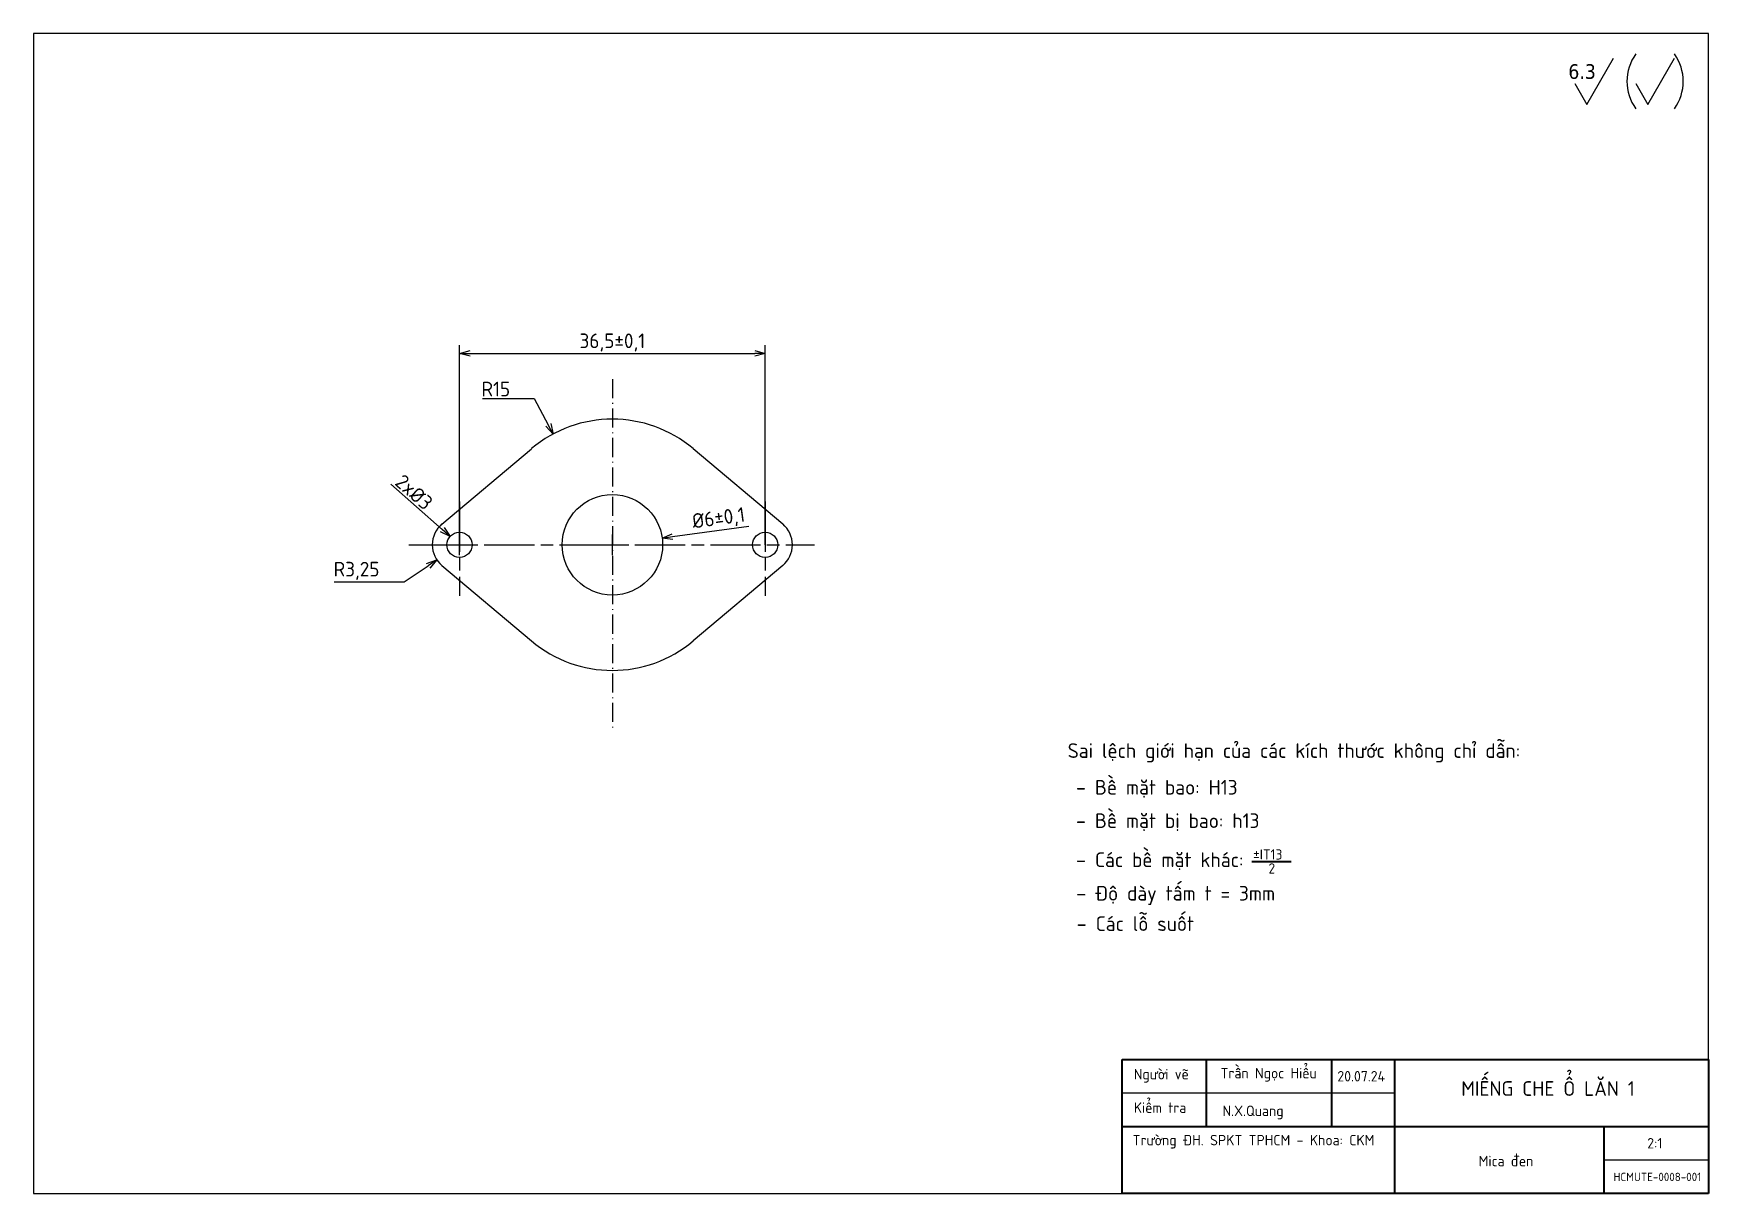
# Paper-space layout 'Sheet' of a CAD drawing. Header units: millimetres. Extents: x 10 to 410, y 10 to 287.
# The model-space entities are those that its viewports show. They can reach past a viewport. Long polylines and large blocks are cut down to what shows.
import ezdxf

# ---------------------------------------------------------------- set-up
doc = ezdxf.new("R2010")
doc.units = ezdxf.units.MM
doc.linetypes.add('AM_ISO08W050', pattern=[18, 12, -1.5, 3, -1.5])
doc.linetypes.add('Dash Dot', pattern=[7.03, 4.56, -1.14, 0.19, -1.14])
for name, color, linetype, lineweight in [('DuongTam', 7, 'Dash Dot', 13), ('DuongTamNho', 7, 'AM_ISO08W050', 13), ('NetDam', 7, 'Continuous', 35), ('Netmanh', 5, 'Continuous', 13), ('Symbol (ISO)', 7, 'Continuous', 25)]:
    doc.layers.add(name, color=color, linetype=linetype, lineweight=lineweight)
doc.styles.add('Note Text (ISO)', font='')
doc.styles.get('Note Text (ISO)').set_extended_font_data('TCVN 7284')
doc.dimstyles.new('Default (ISO)$0', dxfattribs={"dimtxt": 3.5, "dimasz": 2.5, "dimexe": 2, "dimexo": 0, "dimgap": 0.5, "dimtad": 1, "dimtxsty": 'Note Text (ISO)', "dimblk": 'OPEN30', "dimblk1": 'OPEN30', "dimblk2": 'OPEN90', "dimcen": 2.5, "dimclrd": 256, "dimclre": 256, "dimclrt": 256, "dimazin": 0, "dimtfac": 1, "dimtofl": 0, "dimtmove": 0, "dimatfit": 3, "dimldrblk": 'OPEN30', "dimfxl": 1, "dimtolj": 1, "dimtzin": 0, "dimlwd": -1, "dimlwe": -1, "dimarcsym": 0})
doc.dimstyles.new('Default (ISO)$3', dxfattribs={"dimtxt": 3.5, "dimasz": 2.5, "dimexe": 2, "dimexo": 0, "dimgap": 0.5, "dimtad": 1, "dimtxsty": 'Note Text (ISO)', "dimblk": 'OPEN30', "dimblk1": 'OPEN30', "dimblk2": 'OPEN90', "dimcen": 2.5, "dimclrd": 256, "dimclre": 256, "dimclrt": 256, "dimazin": 0, "dimtfac": 1, "dimtofl": 0, "dimtmove": 0, "dimatfit": 0, "dimldrblk": 'OPEN30', "dimfxl": 1, "dimtolj": 1, "dimtzin": 0, "dimlwd": -1, "dimlwe": -1, "dimarcsym": 0})
doc.dimstyles.new('Default (ISO)$4', dxfattribs={"dimtxt": 3.5, "dimasz": 2.5, "dimexe": 2, "dimexo": 0, "dimgap": 0.5, "dimtad": 1, "dimtih": 1, "dimtoh": 1, "dimtxsty": 'Note Text (ISO)', "dimblk": 'OPEN30', "dimblk1": 'OPEN30', "dimblk2": 'OPEN90', "dimcen": 2.5, "dimclrd": 256, "dimclre": 256, "dimclrt": 256, "dimazin": 0, "dimtfac": 1, "dimtofl": 0, "dimtmove": 0, "dimatfit": 3, "dimldrblk": 'OPEN30', "dimfxl": 1, "dimtolj": 1, "dimtzin": 0, "dimlwd": -1, "dimlwe": -1, "dimarcsym": 0})

# ---------------------------------------------------------------- blocks, each defined once
blk = doc.blocks.new('_Open30')
at = {"color": 0, "linetype": 'ByBlock', "lineweight": -2}
for p, q in [((-1, 0.27), (0, 0)), ((0, 0), (-1, -0.27)), ((0, 0), (-1, 0))]:
    blk.add_line(p, q, dxfattribs=at)
blk = doc.blocks.new('*D24')
at = {"layer": 'Defpoints', "color": 0, "transparency": 16777216}
for p in [(160.13, 166.52), (136.34, 163.29)]:
    blk.add_point(p, dxfattribs=at)
at = {"layer": 'Netmanh', "linetype": 'Continuous', "transparency": 16777216}
blk.add_line((162.6, 166.85), (180.81, 169.32), dxfattribs=at)
at = {"layer": 'Netmanh', "transparency": 16777216}
for p, q in [((145.74, 164.9), (150.74, 164.9)), ((148.24, 162.4), (148.24, 167.4))]:
    blk.add_line(p, q, dxfattribs=at)
at = {"layer": 'Netmanh', "transparency": 16777216, "xscale": 2.5, "yscale": 2.5, "zscale": 2.5, "rotation": 187.7295175147258}
blk.add_blockref('_Open30', (160.13, 166.52), dxfattribs=at)
at = {"layer": 'Netmanh', "transparency": 16777216, "insert": (173.64, 170.97), "char_height": 3.5, "attachment_point": 5, "rotation": 7.7295, "style": 'Note Text (ISO)'}
blk.add_mtext('\\A1;%%C6%%P0,1', dxfattribs=at)
blk = doc.blocks.new('_Open90')
at = {"color": 0, "linetype": 'ByBlock', "lineweight": -2}
for p, q in [((0, 0), (-1, 0)), ((-0.5, 0.5), (0, 0)), ((0, 0), (-0.5, -0.5))]:
    blk.add_line(p, q, dxfattribs=at)
blk = doc.blocks.new('*D25')
at = {"layer": 'Defpoints', "color": 0, "transparency": 16777216}
for p in [(134.1, 191.36), (148.24, 164.9)]:
    blk.add_point(p, dxfattribs=at)
at = {"layer": 'Netmanh', "linetype": 'Continuous', "transparency": 16777216}
for p, q in [((117.26, 199.85), (129.57, 199.85)), ((129.57, 199.85), (132.92, 193.57))]:
    blk.add_line(p, q, dxfattribs=at)
at = {"layer": 'Netmanh', "transparency": 16777216}
for p, q in [((145.74, 164.9), (150.74, 164.9)), ((148.24, 162.4), (148.24, 167.4))]:
    blk.add_line(p, q, dxfattribs=at)
at = {"layer": 'Netmanh', "transparency": 16777216, "xscale": 2.5, "yscale": 2.5, "zscale": 2.5, "rotation": 298.107159955928}
blk.add_blockref('_Open30', (134.1, 191.36), dxfattribs=at)
at = {"layer": 'Netmanh', "transparency": 16777216, "insert": (120.41, 202.1), "char_height": 3.5, "attachment_point": 5, "style": 'Note Text (ISO)'}
blk.add_mtext('\\A1;R15', dxfattribs=at)
blk = doc.blocks.new('*D28')
at = {"layer": 'Defpoints', "color": 0, "transparency": 16777216}
for p in [(184.74, 210.61), (111.74, 164.9), (184.74, 164.9)]:
    blk.add_point(p, dxfattribs=at)
at = {"layer": 'Netmanh', "linetype": 'Continuous', "transparency": 16777216}
for p, q in [((111.74, 164.9), (111.74, 212.61)), ((184.74, 164.9), (184.74, 212.61)), ((114.24, 210.61), (182.24, 210.61))]:
    blk.add_line(p, q, dxfattribs=at)
at = {"layer": 'Netmanh', "transparency": 16777216, "xscale": 2.5, "yscale": 2.5, "zscale": 2.5, "rotation": 180}
blk.add_blockref('_Open30', (111.74, 210.61), dxfattribs=at)
at = {"layer": 'Netmanh', "transparency": 16777216, "xscale": 2.5, "yscale": 2.5, "zscale": 2.5}
blk.add_blockref('_Open30', (184.74, 210.61), dxfattribs=at)
at = {"layer": 'Netmanh', "transparency": 16777216, "insert": (148.24, 213.21), "char_height": 3.5, "attachment_point": 5, "style": 'Note Text (ISO)'}
blk.add_mtext('\\A1;36,5%%P0,1', dxfattribs=at)
blk = doc.blocks.new('*D29')
at = {"layer": 'Defpoints', "color": 0, "transparency": 16777216}
for p in [(109.49, 166.89), (113.98, 162.92)]:
    blk.add_point(p, dxfattribs=at)
at = {"layer": 'Netmanh', "linetype": 'Continuous', "transparency": 16777216}
blk.add_line((107.61, 168.54), (95.35, 179.38), dxfattribs=at)
at = {"layer": 'Netmanh', "transparency": 16777216}
for p, q in [((109.24, 164.9), (114.24, 164.9)), ((111.74, 162.4), (111.74, 167.4))]:
    blk.add_line(p, q, dxfattribs=at)
at = {"layer": 'Netmanh', "transparency": 16777216, "xscale": 2.5, "yscale": 2.5, "zscale": 2.5, "rotation": 318.5378825767734}
blk.add_blockref('_Open30', (109.49, 166.89), dxfattribs=at)
at = {"layer": 'Netmanh', "transparency": 16777216, "insert": (100.89, 177.49), "char_height": 3.5, "attachment_point": 5, "rotation": 318.5379, "style": 'Note Text (ISO)'}
blk.add_mtext('\\A1;2x%%C3', dxfattribs=at)
blk = doc.blocks.new('*D30')
at = {"layer": 'Defpoints', "color": 0, "transparency": 16777216}
for p in [(111.74, 164.9), (106.33, 161.29)]:
    blk.add_point(p, dxfattribs=at)
at = {"layer": 'Netmanh', "transparency": 16777216}
for p, q in [((109.24, 164.9), (114.24, 164.9)), ((111.74, 162.4), (111.74, 167.4))]:
    blk.add_line(p, q, dxfattribs=at)
at = {"layer": 'Netmanh', "linetype": 'Continuous', "transparency": 16777216}
for p, q in [((81.82, 156.08), (98.5, 156.08)), ((98.5, 156.08), (104.25, 159.91))]:
    blk.add_line(p, q, dxfattribs=at)
at = {"layer": 'Netmanh', "transparency": 16777216, "xscale": 2.5, "yscale": 2.5, "zscale": 2.5, "rotation": 33.70264703433219}
blk.add_blockref('_Open30', (106.33, 161.29), dxfattribs=at)
at = {"layer": 'Netmanh', "transparency": 16777216, "insert": (87.15, 158.68), "char_height": 3.5, "attachment_point": 5, "style": 'Note Text (ISO)'}
blk.add_mtext('\\A1;R3,25', dxfattribs=at)

msp = doc.modelspace()

# ---------------------------------------------------------------- linework, layer by layer
at = {"color": 7, "linetype": 'Continuous', "lineweight": 25}
for p, q in [((109.98, 157), (120.66, 165.99)), ((150.66, 157), (139.98, 165.99)), ((109.98, 152.03), (120.66, 143.04)), ((150.66, 152.03), (139.98, 143.04))]:
    msp.add_line(p, q, dxfattribs=at)
for centre, radius in [((130.32, 154.52), 6), ((112.07, 154.52), 1.5), ((148.57, 154.52), 1.5)]:
    msp.add_circle(centre, radius, dxfattribs=at)
for centre, radius, start, end in [((130.32, 154.52), 15, 49.9216, 130.0784), ((112.07, 154.52), 3.25, 130.0784, 229.9216), ((148.57, 154.52), 3.25, 310.0784, 49.9216), ((130.32, 154.52), 15, 229.9216, 310.0784)]:
    msp.add_arc(centre, radius, start, end, dxfattribs=at)

psp = doc.layouts.new('Sheet')

# ---------------------------------------------------------------- linework, layer by layer
at = {"layer": 'DuongTam'}
psp.add_line((148.236, 204.481), (148.236, 120.456), dxfattribs=at)
at = {"layer": 'DuongTamNho'}
for p, q in [((111.736, 175.26), (111.736, 152.747)), ((184.736, 175.26), (184.736, 152.747)), ((99.639, 164.902), (196.518, 164.902))]:
    psp.add_line(p, q, dxfattribs=at)
at = {"layer": 'NetDam', "linetype": 'Continuous', "lineweight": 35}
psp.add_line((300.978, 89.26), (310.331, 89.26), dxfattribs=at)
at = {"layer": 'NetDam'}
for p, q in [((270, 42), (410, 42)), ((270, 10), (270, 42)), ((290, 42), (290, 26)), ((320, 42), (320, 26)), ((335, 42), (335, 10)), ((410, 42), (410, 10)), ((270, 26), (410, 26)), ((385, 26), (385, 10)), ((410, 10), (270, 10))]:
    psp.add_line(p, q, dxfattribs=at)
at = {"layer": 'Netmanh'}
for p, q in [((270, 34), (335, 34)), ((385, 18), (410, 18))]:
    psp.add_line(p, q, dxfattribs=at)
at = {"layer": 'Symbol (ISO)'}
for p, q in [((380.939, 270.072), (387.29, 281.072)), ((395.513, 270.072), (401.864, 281.072)), ((378.052, 275.072), (380.939, 270.072)), ((392.626, 275.072), (395.513, 270.072))]:
    psp.add_line(p, q, dxfattribs=at)
for centre, start, end in [((401.791, 275.572), 144.44719, 215.55281), ((392.699, 275.572), 324.44719, 35.55281)]:
    psp.add_arc(centre, 11.265, start, end, dxfattribs=at)

# ---------------------------------------------------------------- texts
at = {"layer": 'NetDam', "attachment_point": 1}
for s, insert, char_height in [('{\\fTCVN 7284|b0|i0|c0|p34;Sai lệch giới hạn của các kích thước không chỉ dẫn:}', (256.97, 117.51), 3.5), ('{\\fTCVN 7284|b0|i0|c0|p34; – Bề mặt bao: H13}', (256.791, 108.747), 3.5), ('{\\fTCVN 7284|b0|i0|c0|p34; – Bề mặt bị bao: h13}', (256.791, 100.779), 3.5), ('{\\fTCVN 7284|b0|i0|c0|p34; – Các bề mặt khác: }', (256.791, 91.449), 3.5), ('{\\fTCVN 7284|b0|i0|c0|p34;±IT13}', (301.242, 92.195), 2.45), ('{\\fTCVN 7284|b0|i0|c0|p34;2}', (304.912, 88.851), 2.45), ('{\\fTCVN 7284|b0|i0|c0|p34; – Độ dày tấm t = 3mm }', (256.846, 83.444), 3.5), ('{\\fTCVN 7284|b0|i0|c0|p34; – Các lỗ suốt}', (256.958, 76.191), 3.5), ('{\\fTCVN 7284|b0|i0|c0|p34;Trần Ngọc Hiểu}', (293.487, 39.993), 2.5), ('{\\fTCVN 7284|b0|i0|c0|p34;Người vẽ}', (272.75, 39.75), 2.5), ('{\\fTCVN 7284|b0|i0|c0|p34;20.07.24}', (321.374, 39.25), 2.5), ('{\\fTCVN 7284|b0|i0|c0|p34;MIẾNG CHE Ổ LĂN 1}', (350.959, 36.813), 3.5), ('{\\fTCVN 7284|b0|i0|c0|p34;Kiểm tra}', (272.75, 31.75), 2.5), ('{\\fTCVN 7284|b0|i0|c0|p34;N.X.Quang}', (293.949, 30.985), 2.5), ('{\\fTCVN 7284|b0|i0|c0|p34;Trường ĐH. SPKT TPHCM - Khoa: CKM}', (272.498, 24), 2.5), ('{\\fTCVN 7284|b0|i0|c0|p34;Mica đen}', (355.11, 19), 2.5), ('{\\fTCVN 7284|b0|i0|c0|p34;HCMUTE-0008-001}', (387.323, 14.957), 2)]:
    psp.add_mtext(s, dxfattribs=dict(at, insert=insert, char_height=char_height))
at = {"layer": 'NetDam', "insert": (395.374, 23.25), "char_height": 2.5, "width": 3.25, "attachment_point": 1}
psp.add_mtext('{\\fTCVN 7284|b0|i0|c0|p34;2:1}', dxfattribs=at)
at = {"layer": 'Symbol (ISO)', "insert": (376.524, 279.669), "char_height": 3.5, "attachment_point": 1}
psp.add_mtext('\\fTahoma|b0|i0;\\W1.;6.3', dxfattribs=at)

# ---------------------------------------------------------------- dimensions: what is measured, and where the dimension line sits
at = {"layer": 'Netmanh'}
dim = psp.add_linear_dim(base=(184.736, 210.612), p1=(111.736, 164.902), p2=(184.736, 164.902), text='36,5%%P0,1', dimstyle='Default (ISO)$0', override={"dimgap": 0.5, "dimlfac": -0.5, "dimtol": 1, "dimlim": 0, "dimtp": 0.1, "dimtm": 0.1}, dxfattribs=at)
dim.commit()
dim.dimension.update_dxf_attribs({"geometry": '*D28', "text_midpoint": (148.236, 213.212)})
for center, mpoint, text, picture, middle in [((148.236, 164.902), (134.102, 191.364), 'R15', '*D25', (120.407, 199.85)), ((111.736, 164.902), (106.328, 161.295), 'R3,25', '*D30', (87.153, 156.076))]:
    dim = psp.add_radius_dim(center=center, mpoint=mpoint, text=text, dimstyle='Default (ISO)$4', override={"dimgap": 0.5, "dimlfac": -0.5, "dimtol": 1, "dimlim": 0, "dimtp": 0.1, "dimtm": 0.1}, dxfattribs=at)
    dim.commit()
    dim.dimension.update_dxf_attribs({"geometry": picture, "text_midpoint": middle, "dimtype": 164})
for p1, p2, text, override, picture, middle in [((113.984, 162.915), (109.487, 166.888), '2x%%C3', {"dimgap": 0.5, "dimlfac": -0.5, "dimtol": 1, "dimlim": 0, "dimtp": 0.1, "dimtm": 0.1}, '*D29', (99.399, 175.802)), ((136.345, 163.288), (160.127, 166.516), '%%C6%%P0,1', {"dimlfac": -0.5, "dimtol": 1, "dimtp": 0.1, "dimtm": 0.1}, '*D24', (173.987, 168.397))]:
    dim = psp.add_diameter_dim_2p(p1=p1, p2=p2, text=text, dimstyle='Default (ISO)$3', override=override, dxfattribs=at)
    dim.commit()
    dim.dimension.update_dxf_attribs({"geometry": picture, "text_midpoint": middle, "dimtype": 163})

# ---------------------------------------------------------------- viewports
at = {"layer": 'NetDam'}
psp.add_viewport(center=(210, 148.5), size=(400, 277), view_center_point=(161.204, 146.316), view_height=138.5, dxfattribs=at)

doc.saveas('drawing.dxf')
